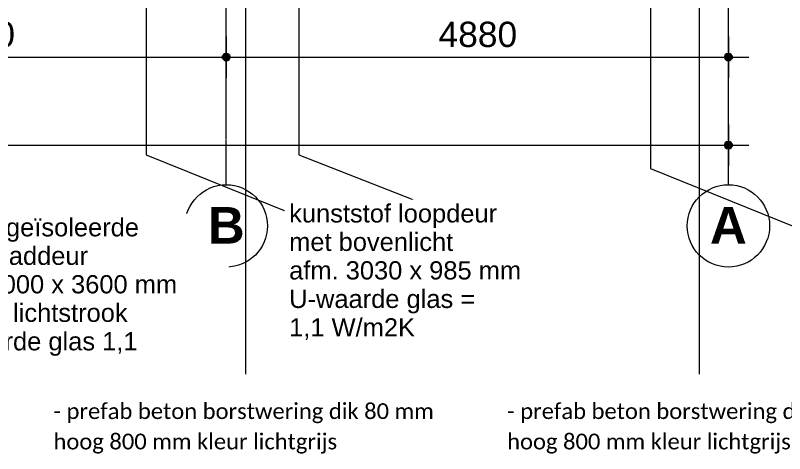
# Model space of a CAD drawing. Header units: millimetres. Extents: x 48682 to 485846, y -7071 to 11912.
# Drawn here: x 416534 to 424009, y -5624 to -1365 of the extents above; entities that cross this region are included whole.
import ezdxf

# ---------------------------------------------------------------- set-up
doc = ezdxf.new("R2010")
doc.units = ezdxf.units.MM
doc.linetypes.add('Grid Line', pattern=[22.225, 12.7, -3.175, 3.175, -3.175])
for name, color, linetype, lineweight in [('A-ANNO-DIMS', 211, 'Continuous', 9), ('A-ANNO-DIMS-100', 211, 'Continuous', 9), ('G-ANNO-TEXT', 231, 'Continuous', 9), ('S-GRID', 1, 'Continuous', 9), ('S-GRID-IDEN', 1, 'Continuous', 18)]:
    doc.layers.add(name, color=color, linetype=linetype, lineweight=lineweight)
doc.styles.add('Arial', font='arial.ttf', dxfattribs={"height": 177.035928})
doc.styles.add('Arial_1', font='arial.ttf', dxfattribs={"height": 245.883234})
doc.styles.add('Arial_B', font='', dxfattribs={"height": 355.164671})
doc.styles.add('Calibri', font='calibri.ttf', dxfattribs={"height": 153.100159})
doc.styles.get('Arial_B').set_extended_font_data('Arial', bold=True)
doc.dimstyles.new('2_5mm', dxfattribs={"dimscale": 304.8, "dimtxt": 250, "dimasz": 0.918635, "dimexe": 0.656168, "dimexo": 0.0625, "dimgap": 0.082021, "dimtad": 1, "dimdec": 0, "dimzin": 0, "dimdsep": 46, "dimtxsty": 'Arial_1', "dimblk1": 'DOTSMALL', "dimblk2": 'DOTSMALL', "dimsah": 1, "dimcen": 0.09, "dimdle": 0.656168, "dimazin": 0, "dimtfac": 1, "dimtdec": 4, "dimtix": 1, "dimtmove": 0, "dimatfit": 3, "dimfxl": 0.656168, "dimfxlon": 1, "dimtvp": 1, "dimtolj": 1, "dimtzin": 0, "dimlwd": 13, "dimlwe": 13, "dimarcsym": 2})
doc.dimstyles.new('2_5mm_2', dxfattribs={"dimscale": 304.8, "dimtxt": 250, "dimasz": 0.918635, "dimexe": 0.656168, "dimexo": 0.0625, "dimgap": 0.082021, "dimtad": 1, "dimdec": 0, "dimzin": 0, "dimdsep": 46, "dimtxsty": 'Arial_1', "dimblk1": 'DOTSMALL', "dimblk2": 'DOTSMALL', "dimsah": 1, "dimcen": 0.09, "dimdle": 0.656168, "dimazin": 0, "dimtfac": 1, "dimtdec": 4, "dimtix": 1, "dimtmove": 0, "dimatfit": 3, "dimfxl": 0.656168, "dimfxlon": 1, "dimtvp": 1, "dimtolj": 1, "dimtzin": 0, "dimlwd": 13, "dimlwe": 13, "dimarcsym": 2})

# ---------------------------------------------------------------- blocks, each defined once
blk = doc.blocks.new('Grid - r_4_0mm-300507-rechtergebouw noordwestgevel_')
at = {"layer": 'S-GRID-IDEN'}
blk.add_circle((-51565.5, -3411.2), 400, dxfattribs=at)
blk = doc.blocks.new('DIMBLOCK65-rechtergebouw noordwestgevel_')
at = {"layer": 'A-ANNO-DIMS-100', "lineweight": 25}
h = blk.add_hatch(color=256, dxfattribs=at)
edge = h.paths.add_edge_path(flags=0)
edge.add_arc((413703, -1770.6), 35, 0, 360)
h = blk.add_hatch(color=256, dxfattribs=at)
edge = h.paths.add_edge_path(flags=0)
edge.add_arc((418582.7, -1770.6), 35, 0, 360)
at = {"layer": 'A-ANNO-DIMS-100', "lineweight": 13}
for p, q in [((413703, -1570.6), (413703, -1970.6)), ((413703, -1770.6), (413703, -1570.6)), ((418582.7, -1570.6), (418582.7, -1970.6)), ((418582.7, -1770.6), (418582.7, -1570.6)), ((413703, -1770.6), (418582.7, -1770.6))]:
    blk.add_line(p, q, dxfattribs=at)
at = {"layer": 'A-ANNO-DIMS-100', "lineweight": 25}
for centre in [(413703, -1770.6), (418582.7, -1770.6)]:
    blk.add_circle(centre, 35, dxfattribs=at)
at = {"layer": 'A-ANNO-DIMS-100', "color": 0, "lineweight": 13, "insert": (415765.9, -1426.7), "char_height": 245.88, "width": 904.615, "attachment_point": 1, "line_spacing_factor": 0.938532, "style": 'Arial_1'}
blk.add_mtext('4880', dxfattribs=at)
blk = doc.blocks.new('_DotSmall')
at = {"color": 0, "linetype": 'ByBlock', "const_width": 0.5}
blk.add_lwpolyline([(-0.0625, 0, 1), (0.0625, 0, 1)], format="xyb", close=True, dxfattribs=at)
blk = doc.blocks.new('DIMBLOCK66-rechtergebouw noordwestgevel_')
at = {"layer": 'A-ANNO-DIMS-100', "lineweight": 25}
h = blk.add_hatch(color=256, dxfattribs=at)
edge = h.paths.add_edge_path(flags=0)
edge.add_arc((418582.7, -1770.6), 35, 0, 360)
h = blk.add_hatch(color=256, dxfattribs=at)
edge = h.paths.add_edge_path(flags=0)
edge.add_arc((423462.5, -1770.6), 35, 0, 360)
at = {"layer": 'A-ANNO-DIMS-100', "lineweight": 13}
for p, q in [((418582.7, -1570.6), (418582.7, -1970.6)), ((418582.7, -1770.6), (418582.7, -1570.6)), ((423462.5, -1570.6), (423462.5, -1970.6)), ((423462.5, -1770.6), (423462.5, -1570.6)), ((418582.7, -1770.6), (423662.5, -1770.6))]:
    blk.add_line(p, q, dxfattribs=at)
at = {"layer": 'A-ANNO-DIMS-100', "lineweight": 25}
for centre in [(418582.7, -1770.6), (423462.5, -1770.6)]:
    blk.add_circle(centre, 35, dxfattribs=at)
at = {"layer": 'A-ANNO-DIMS-100', "color": 0, "lineweight": 13, "insert": (420645.7, -1426.7), "char_height": 245.88, "width": 904.615, "attachment_point": 1, "line_spacing_factor": 0.938532, "style": 'Arial_1'}
blk.add_mtext('4880', dxfattribs=at)
blk = doc.blocks.new('DIMBLOCK69-rechtergebouw noordwestgevel_')
at = {"layer": 'A-ANNO-DIMS-100', "lineweight": 25}
h = blk.add_hatch(color=256, dxfattribs=at)
edge = h.paths.add_edge_path(flags=0)
edge.add_arc((360025.5, -2626.9), 35, 0, 360)
h = blk.add_hatch(color=256, dxfattribs=at)
edge = h.paths.add_edge_path(flags=0)
edge.add_arc((423462.5, -2626.9), 35, 0, 360)
at = {"layer": 'A-ANNO-DIMS-100', "lineweight": 13}
for p, q in [((360025.5, -2426.9), (360025.5, -2826.9)), ((360025.5, -2626.9), (360025.5, -2426.9)), ((423462.5, -2426.9), (423462.5, -2826.9)), ((423462.5, -2626.9), (423462.5, -2426.9)), ((360025.5, -2626.9), (423662.5, -2626.9))]:
    blk.add_line(p, q, dxfattribs=at)
at = {"layer": 'A-ANNO-DIMS-100', "lineweight": 25}
for centre in [(360025.5, -2626.9), (423462.5, -2626.9)]:
    blk.add_circle(centre, 35, dxfattribs=at)
at = {"layer": 'A-ANNO-DIMS-100', "color": 0, "lineweight": 13, "insert": (391272.8, -2282.9), "char_height": 245.88, "width": 1130.769, "attachment_point": 1, "line_spacing_factor": 0.938532, "style": 'Arial_1'}
blk.add_mtext('63437', dxfattribs=at)

msp = doc.modelspace()

# ---------------------------------------------------------------- linework, layer by layer
at = {"layer": 'G-ANNO-TEXT', "color": 250}
for p, q in [((417805.1, 2756), (417805.1, -2719.7)), ((419287.2, 2710.7), (419287.2, -2719.7)), ((422704.5, 2620.9), (422704.5, -2854.9)), ((418770.5, 183.6), (418770.5, -4852.1)), ((423179, 183.6), (423179, -4852.1)), ((419287.2, -2719.7), (420394.9, -3153.5)), ((422704.5, -2854.9), (424093.6, -3414.6))]:
    msp.add_line(p, q, dxfattribs=at)
at = {"layer": 'S-GRID', "linetype": 'Grid Line', "lineweight": 18}
for p, q in [((418582.7, -2611.2), (418582.7, 8285.9)), ((423462.5, -2611.2), (423462.5, 8285.9))]:
    msp.add_line(p, q, dxfattribs=at)
at = {"layer": 'S-GRID', "lineweight": 18}
for p, q in [((418582.7, -3011.2), (418582.7, -2611.2)), ((423462.5, -3011.2), (423462.5, -2611.2))]:
    msp.add_line(p, q, dxfattribs=at)

# ---------------------------------------------------------------- block references
at = {"layer": 'S-GRID-IDEN'}
for p in [(470148.2, 0), (475028, 0)]:
    msp.add_blockref('Grid - r_4_0mm-300507-rechtergebouw noordwestgevel_', p, dxfattribs=at)

# ---------------------------------------------------------------- texts
at = {"layer": 'G-ANNO-TEXT', "color": 7, "char_height": 153.1, "width": 4479.664, "attachment_point": 1, "line_spacing_factor": 1.156427, "style": 'Calibri'}
for insert in [(416903.9, -5135), (421312.5, -5135)]:
    msp.add_mtext('- prefab beton borstwering dik 80 mm\\Phoog 800 mm kleur lichtgrijs\\P', dxfattribs=dict(at, insert=insert))
at = {"layer": 'S-GRID-IDEN', "lineweight": 9, "char_height": 355.165, "attachment_point": 2, "line_spacing_factor": 0.938532, "style": 'Arial_B'}
for s, insert, width in [('\\fArial|b1|i0|c0|p34|;B', (418582.6, -3228.1), 415.78), ('\\fArial|b1|i0|c0|p34|;A', (423462.4, -3228.1), 403.18)]:
    msp.add_mtext(s, dxfattribs=dict(at, insert=insert, width=width))

# ---------------------------------------------------------------- dimensions: what is measured, and where the dimension line sits
at = {"layer": 'A-ANNO-DIMS', "lineweight": 13}
for base, p1, p2, dimstyle, override, picture, middle in [((418582.7, -1770.6), (413703, -1570.6), (418582.7, -1570.6), '2_5mm', {"dimpost": '<>', "dimfxl": 4879.769231}, 'DIMBLOCK65-rechtergebouw noordwestgevel_', (416142.8, -1620.1)), ((423462.5, -1770.6), (418582.7, -1570.6), (423462.5, -1570.6), '2_5mm', {"dimpost": '<>', "dimfxl": 4879.769231}, 'DIMBLOCK66-rechtergebouw noordwestgevel_', (421022.6, -1620.1)), ((423462.5, -2626.9), (360025.5, -2426.9), (423462.5, -2426.9), '2_5mm_2', {"dimpost": '<>', "dimfxl": 63437}, 'DIMBLOCK69-rechtergebouw noordwestgevel_', (391744, -2476.3))]:
    dim = msp.add_linear_dim(base=base, p1=p1, p2=p2, dimstyle=dimstyle, override=override, dxfattribs=at)
    dim.commit()
    dim.dimension.update_dxf_attribs({"geometry": picture, "text_midpoint": middle})

# ---------------------------------------------------------------- next in the draw order: texts
at = {"layer": 'G-ANNO-TEXT', "color": 7, "insert": (415713.8, -3335.9), "char_height": 177.036, "width": 2848.928, "attachment_point": 1, "line_spacing_factor": 0.938532, "style": 'Arial', "bg_fill": 3, "box_fill_scale": 1.25, "bg_fill_color": 0, "bg_fill_transparency": 0}
msp.add_mtext('stalen geïsoleerde\\Poverheaddeur\\Pafm. 3000 x 3600 mm\\Pglazen lichtstrook\\PU-waarde glas 1,1\\P', dxfattribs=at)

# ---------------------------------------------------------------- next in the draw order: linework, layer by layer
at = {"layer": 'G-ANNO-TEXT', "color": 250}
msp.add_line((417805.1, -2719.7), (419194.2, -3279.5), dxfattribs=at)

# ---------------------------------------------------------------- next in the draw order: texts
at = {"layer": 'G-ANNO-TEXT', "color": 7, "insert": (419194.2, -3200.8), "char_height": 177.036, "width": 2684.774, "attachment_point": 1, "line_spacing_factor": 0.938532, "style": 'Arial', "bg_fill": 3, "box_fill_scale": 1.25, "bg_fill_color": 0, "bg_fill_transparency": 0}
msp.add_mtext('kunststof loopdeur\\Pmet bovenlicht\\Pafm. 3030 x 985 mm\\PU-waarde glas =\\P1,1 W/m2K\\P\\P', dxfattribs=at)

doc.saveas('drawing.dxf')
